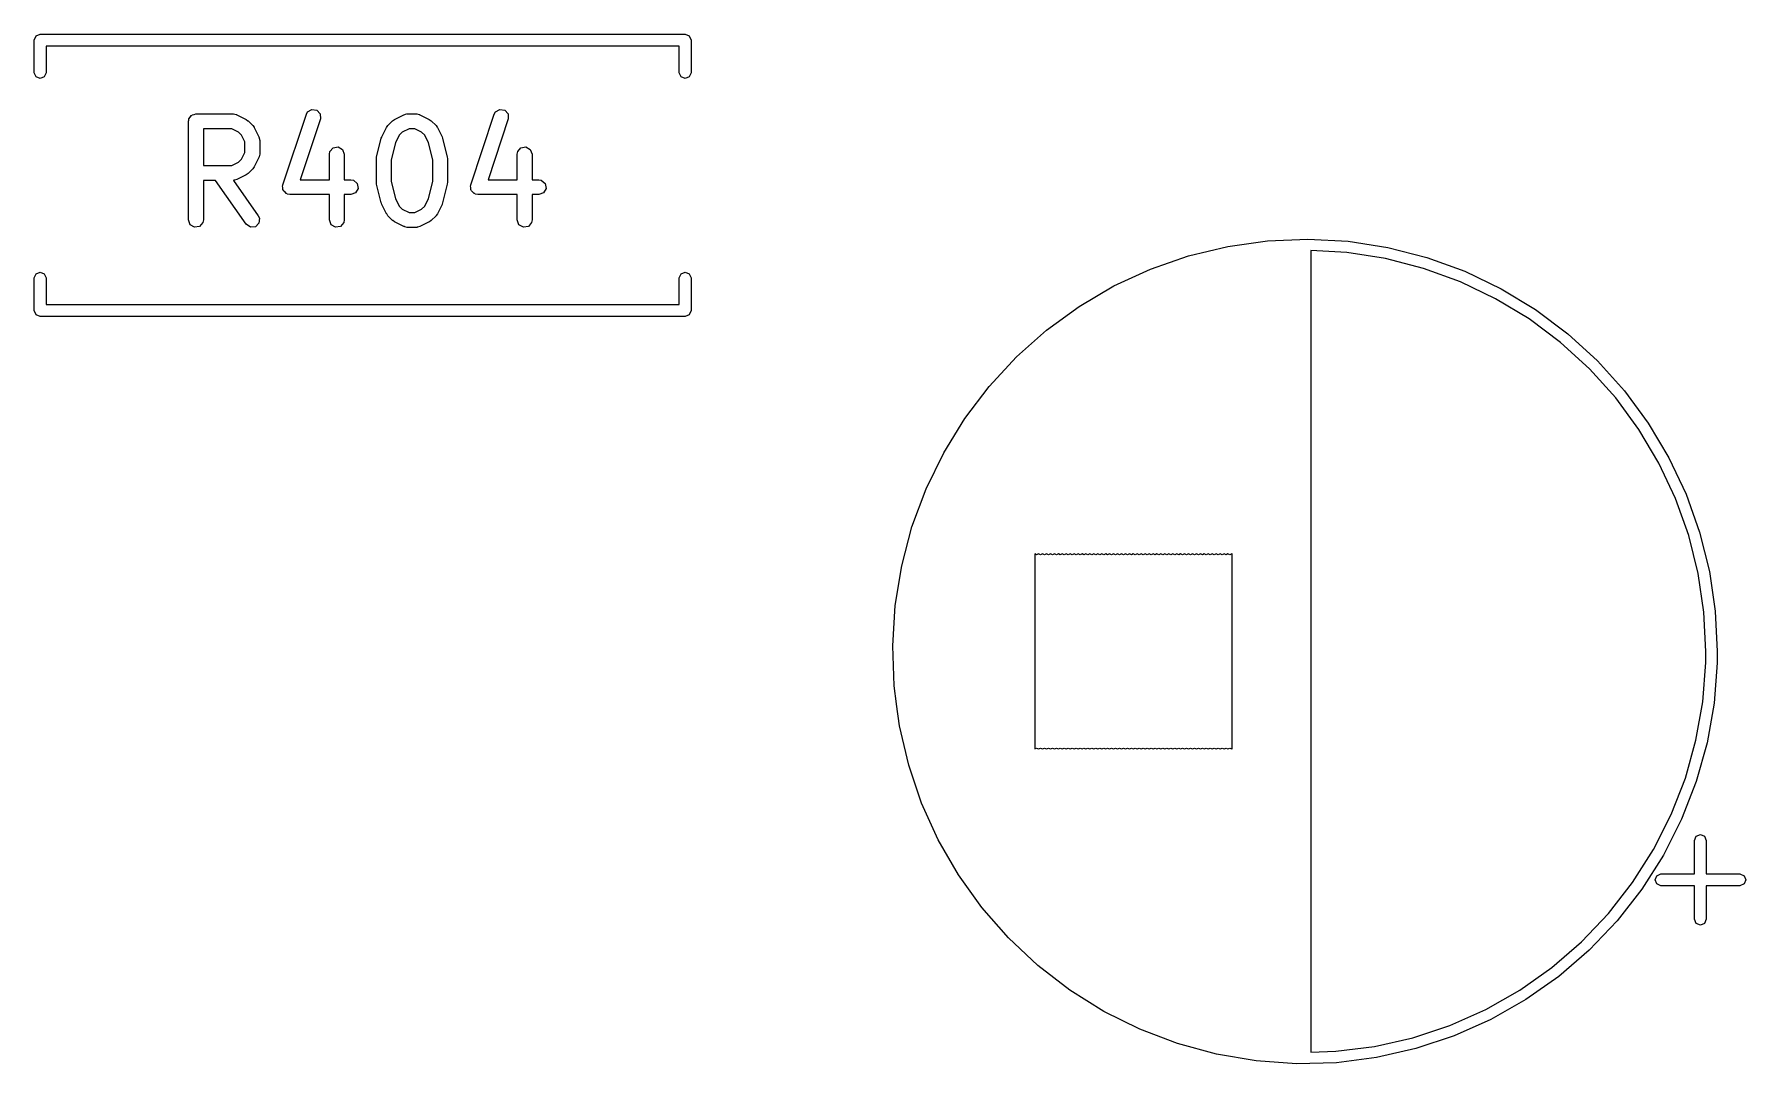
# Model space of a CAD drawing. Extents: x 97.7 to 180.4, y -137 to -64.1.
# Drawn here: x 117.32 to 134.67, y -102.98 to -92.55 of the extents above; entities that cross this region are included whole.
import ezdxf

# ---------------------------------------------------------------- set-up
doc = ezdxf.new("R2010")
doc.units = 0
doc.layers.add('BLACK', color=7, linetype='CONTINUOUS')

msp = doc.modelspace()

# ---------------------------------------------------------------- linework, layer by layer
at = {"layer": 'BLACK', "linetype": 'CONTINUOUS'}
for p, q in [((117.32, -92.61), (117.338, -92.5676)), ((117.32, -92.94), (117.32, -92.61)), ((117.338, -92.5676), (117.38, -92.55)), ((117.38, -92.55), (123.92, -92.55)), ((123.86, -92.67), (117.44, -92.67)), ((117.44, -92.67), (117.44, -92.94)), ((123.86, -92.94), (123.86, -92.67)), ((123.92, -92.55), (123.962, -92.5676)), ((123.962, -92.5676), (123.98, -92.61)), ((123.98, -92.61), (123.98, -92.94)), ((117.338, -92.9824), (117.32, -92.94)), ((117.38, -93), (117.338, -92.9824)), ((117.422, -92.9824), (117.38, -93)), ((117.44, -92.94), (117.422, -92.9824)), ((123.878, -92.9824), (123.86, -92.94)), ((123.92, -93), (123.878, -92.9824)), ((123.962, -92.9824), (123.92, -93)), ((123.98, -92.94), (123.962, -92.9824)), ((118.922, -93.3674), (118.941, -93.364)), ((118.941, -93.364), (118.96, -93.3574)), ((118.96, -93.3574), (119.34, -93.3574)), ((119.34, -93.3574), (119.366, -93.3619)), ((119.366, -93.3619), (119.37, -93.3648)), ((119.841, -94.0753), (120.079, -93.361)), ((120.079, -93.361), (120.091, -93.3381)), ((120.091, -93.3381), (120.135, -93.3113)), ((120.135, -93.3113), (120.186, -93.3188)), ((120.186, -93.3188), (120.22, -93.3572)), ((120.22, -93.3572), (120.221, -93.4085)), ((121.069, -93.3653), (121.094, -93.3579)), ((121.094, -93.3579), (121.098, -93.3589)), ((121.098, -93.3589), (121.102, -93.3574)), ((121.102, -93.3574), (121.198, -93.3574)), ((121.198, -93.3574), (121.223, -93.3619)), ((121.223, -93.3619), (121.227, -93.3648)), ((121.746, -94.0753), (121.984, -93.361)), ((121.984, -93.361), (121.996, -93.3381)), ((121.996, -93.3381), (122.04, -93.3113)), ((122.04, -93.3113), (122.09, -93.3188)), ((122.09, -93.3188), (122.125, -93.3572)), ((122.125, -93.3572), (122.126, -93.4085)), ((118.885, -93.4324), (118.886, -93.4226)), ((118.885, -94.4324), (118.885, -93.4324)), ((118.886, -93.4194), (118.887, -93.4165)), ((118.886, -93.4226), (118.886, -93.4194)), ((118.887, -93.4165), (118.889, -93.4067)), ((118.889, -93.4067), (118.902, -93.3918)), ((118.902, -93.3918), (118.911, -93.3749)), ((118.911, -93.3749), (118.918, -93.3726)), ((118.918, -93.3726), (118.922, -93.3674)), ((119.035, -93.5074), (119.035, -93.8812)), ((119.323, -93.5074), (119.035, -93.5074)), ((119.391, -93.5416), (119.323, -93.5074)), ((119.37, -93.3648), (119.374, -93.3653)), ((119.374, -93.3653), (119.469, -93.4129)), ((119.469, -93.4129), (119.487, -93.4263)), ((119.487, -93.4263), (119.489, -93.427)), ((119.489, -93.427), (119.536, -93.4746)), ((119.536, -93.4746), (119.549, -93.493)), ((119.549, -93.493), (119.55, -93.4941)), ((119.55, -93.4941), (119.598, -93.5893)), ((120.221, -93.4085), (120.016, -94.024)), ((120.845, -93.5893), (120.892, -93.4941)), ((120.892, -93.4941), (120.906, -93.4761)), ((120.906, -93.4746), (120.954, -93.427)), ((120.906, -93.4761), (120.906, -93.4746)), ((120.954, -93.427), (120.972, -93.4141)), ((120.972, -93.4141), (120.974, -93.4129)), ((120.974, -93.4129), (121.069, -93.3653)), ((121.12, -93.5074), (121.052, -93.5416)), ((121.18, -93.5074), (121.12, -93.5074)), ((121.248, -93.5416), (121.18, -93.5074)), ((121.227, -93.3648), (121.231, -93.3653)), ((121.231, -93.3653), (121.326, -93.4129)), ((121.326, -93.4129), (121.344, -93.4263)), ((121.344, -93.4263), (121.346, -93.427)), ((121.346, -93.427), (121.394, -93.4746)), ((121.394, -93.4746), (121.406, -93.493)), ((121.406, -93.493), (121.408, -93.4941)), ((121.408, -93.4941), (121.455, -93.5893)), ((122.126, -93.4085), (121.921, -94.024)), ((119.422, -93.572), (119.391, -93.5416)), ((119.456, -93.6406), (119.422, -93.572)), ((119.456, -93.748), (119.456, -93.6406)), ((119.598, -93.5893), (119.605, -93.6143)), ((119.605, -93.6143), (119.604, -93.6186)), ((119.604, -93.6186), (119.606, -93.6229)), ((119.606, -93.6229), (119.606, -93.7657)), ((120.318, -93.7401), (120.351, -93.7008)), ((120.351, -93.7008), (120.401, -93.6919)), ((120.401, -93.6919), (120.446, -93.7175)), ((120.792, -93.7951), (120.839, -93.6047)), ((120.839, -93.6047), (120.844, -93.5928)), ((120.844, -93.5928), (120.845, -93.5893)), ((120.983, -93.649), (120.939, -93.8226)), ((121.021, -93.572), (120.983, -93.649)), ((121.052, -93.5416), (121.021, -93.572)), ((121.279, -93.572), (121.248, -93.5416)), ((121.317, -93.649), (121.279, -93.572)), ((121.361, -93.8226), (121.317, -93.649)), ((121.455, -93.5893), (121.459, -93.6017)), ((121.459, -93.6017), (121.461, -93.6047)), ((121.461, -93.6047), (121.508, -93.7951)), ((122.222, -93.7401), (122.255, -93.7008)), ((122.255, -93.7008), (122.306, -93.6919)), ((122.306, -93.6919), (122.35, -93.7175)), ((119.035, -93.8812), (119.323, -93.8812)), ((119.323, -93.8812), (119.391, -93.8469)), ((119.391, -93.8469), (119.422, -93.8165)), ((119.422, -93.8165), (119.456, -93.748)), ((119.598, -93.7993), (119.55, -93.8945)), ((119.599, -93.7948), (119.598, -93.7993)), ((119.601, -93.7914), (119.599, -93.7948)), ((119.606, -93.7657), (119.601, -93.7914)), ((120.313, -93.7657), (120.318, -93.7401)), ((120.313, -94.024), (120.313, -93.7657)), ((120.446, -93.7175), (120.463, -93.7657)), ((120.463, -93.7657), (120.463, -94.024)), ((120.789, -93.8133), (120.792, -93.7986)), ((120.789, -94.0514), (120.789, -93.8133)), ((120.792, -93.7986), (120.792, -93.7951)), ((120.939, -93.8226), (120.939, -94.0422)), ((121.361, -94.0422), (121.361, -93.8226)), ((121.508, -93.7951), (121.51, -93.8101)), ((121.51, -93.8101), (121.511, -93.8133)), ((121.511, -93.8133), (121.511, -94.0514)), ((122.218, -93.7657), (122.222, -93.7401)), ((122.218, -94.024), (122.218, -93.7657)), ((122.35, -93.7175), (122.368, -93.7657)), ((122.368, -93.7657), (122.368, -94.024)), ((119.159, -94.0312), (119.035, -94.0312)), ((119.035, -94.0312), (119.035, -94.4324)), ((119.47, -94.4754), (119.159, -94.0312)), ((119.345, -94.0297), (119.341, -94.0308)), ((119.341, -94.0308), (119.592, -94.3894)), ((119.349, -94.0307), (119.345, -94.0297)), ((119.374, -94.0233), (119.349, -94.0307)), ((119.469, -93.9757), (119.374, -94.0233)), ((119.47, -93.9745), (119.469, -93.9757)), ((119.489, -93.9616), (119.47, -93.9745)), ((119.536, -93.914), (119.489, -93.9616)), ((119.537, -93.9125), (119.536, -93.914)), ((119.55, -93.8945), (119.537, -93.9125)), ((120.016, -94.024), (120.313, -94.024)), ((120.463, -94.024), (120.531, -94.024)), ((120.531, -94.024), (120.557, -94.0286)), ((120.557, -94.0286), (120.596, -94.0615)), ((120.79, -94.0547), (120.789, -94.0514)), ((120.792, -94.0696), (120.79, -94.0547)), ((120.939, -94.0422), (120.983, -94.2157)), ((121.317, -94.2157), (121.361, -94.0422)), ((121.511, -94.0514), (121.508, -94.0662)), ((121.921, -94.024), (122.218, -94.024)), ((122.368, -94.024), (122.436, -94.024)), ((122.436, -94.024), (122.461, -94.0286)), ((122.461, -94.0286), (122.501, -94.0615)), ((119.838, -94.086), (119.841, -94.0811)), ((119.842, -94.1062), (119.838, -94.086)), ((119.841, -94.0811), (119.841, -94.0753)), ((119.842, -94.1266), (119.842, -94.1062)), ((119.846, -94.1309), (119.842, -94.1266)), ((119.847, -94.1365), (119.846, -94.1309)), ((119.863, -94.1497), (119.847, -94.1365)), ((119.876, -94.165), (119.863, -94.1497)), ((119.882, -94.1658), (119.876, -94.165)), ((119.886, -94.1695), (119.882, -94.1658)), ((119.912, -94.174), (119.886, -94.1695)), ((120.313, -94.174), (119.912, -94.174)), ((120.313, -94.4324), (120.313, -94.174)), ((120.531, -94.174), (120.463, -94.174)), ((120.463, -94.174), (120.463, -94.4324)), ((120.579, -94.1565), (120.531, -94.174)), ((120.605, -94.1121), (120.579, -94.1565)), ((120.596, -94.0615), (120.605, -94.1121)), ((120.839, -94.2601), (120.792, -94.0696)), ((120.983, -94.2157), (121.021, -94.2927)), ((121.279, -94.2927), (121.317, -94.2157)), ((121.508, -94.0696), (121.461, -94.2601)), ((121.508, -94.0662), (121.508, -94.0696)), ((121.743, -94.086), (121.746, -94.0811)), ((121.746, -94.1062), (121.743, -94.086)), ((121.746, -94.0811), (121.746, -94.0753)), ((121.747, -94.1266), (121.746, -94.1062)), ((121.751, -94.1309), (121.747, -94.1266)), ((121.752, -94.1365), (121.751, -94.1309)), ((121.767, -94.1497), (121.752, -94.1365)), ((121.781, -94.165), (121.767, -94.1497)), ((121.787, -94.1658), (121.781, -94.165)), ((121.791, -94.1695), (121.787, -94.1658)), ((121.817, -94.174), (121.791, -94.1695)), ((122.218, -94.174), (121.817, -94.174)), ((122.218, -94.4324), (122.218, -94.174)), ((122.436, -94.174), (122.368, -94.174)), ((122.368, -94.174), (122.368, -94.4324)), ((122.484, -94.1565), (122.436, -94.174)), ((122.51, -94.1121), (122.484, -94.1565)), ((122.501, -94.0615), (122.51, -94.1121)), ((119.592, -94.3894), (119.603, -94.413)), ((120.841, -94.263), (120.839, -94.2601)), ((120.845, -94.2754), (120.841, -94.263)), ((120.892, -94.3707), (120.845, -94.2754)), ((120.894, -94.3718), (120.892, -94.3707)), ((120.906, -94.3902), (120.894, -94.3718)), ((120.954, -94.4378), (120.906, -94.3902)), ((121.021, -94.2927), (121.052, -94.3231)), ((121.052, -94.3231), (121.12, -94.3574)), ((121.12, -94.3574), (121.18, -94.3574)), ((121.18, -94.3574), (121.248, -94.3231)), ((121.248, -94.3231), (121.279, -94.2927)), ((121.394, -94.3902), (121.346, -94.4378)), ((121.408, -94.3707), (121.394, -94.3887)), ((121.394, -94.3887), (121.394, -94.3902)), ((121.455, -94.2754), (121.408, -94.3707)), ((121.456, -94.2719), (121.455, -94.2754)), ((121.461, -94.2601), (121.456, -94.2719)), ((118.902, -94.4806), (118.885, -94.4324)), ((118.946, -94.5062), (118.902, -94.4806)), ((118.997, -94.4973), (118.946, -94.5062)), ((119.03, -94.458), (118.997, -94.4973)), ((119.035, -94.4324), (119.03, -94.458)), ((119.512, -94.5048), (119.47, -94.4754)), ((119.563, -94.5004), (119.512, -94.5048)), ((119.599, -94.4641), (119.563, -94.5004)), ((119.603, -94.413), (119.599, -94.4641)), ((120.331, -94.4806), (120.313, -94.4324)), ((120.375, -94.5062), (120.331, -94.4806)), ((120.426, -94.4973), (120.375, -94.5062)), ((120.459, -94.458), (120.426, -94.4973)), ((120.463, -94.4324), (120.459, -94.458)), ((120.956, -94.4385), (120.954, -94.4378)), ((120.974, -94.4518), (120.956, -94.4385)), ((121.069, -94.4995), (120.974, -94.4518)), ((121.073, -94.5), (121.069, -94.4995)), ((121.077, -94.5029), (121.073, -94.5)), ((121.102, -94.5074), (121.077, -94.5029)), ((121.198, -94.5074), (121.102, -94.5074)), ((121.202, -94.5058), (121.198, -94.5074)), ((121.206, -94.5069), (121.202, -94.5058)), ((121.231, -94.4995), (121.206, -94.5069)), ((121.326, -94.4518), (121.231, -94.4995)), ((121.328, -94.4507), (121.326, -94.4518)), ((121.346, -94.4378), (121.328, -94.4507)), ((122.235, -94.4806), (122.218, -94.4324)), ((122.28, -94.5062), (122.235, -94.4806)), ((122.33, -94.4973), (122.28, -94.5062)), ((122.363, -94.458), (122.33, -94.4973)), ((122.368, -94.4324), (122.363, -94.458)), ((129.025, -94.7961), (129.421, -94.7)), ((129.421, -94.7), (129.826, -94.6432)), ((129.826, -94.6432), (130.234, -94.6261)), ((130.234, -94.6261), (130.642, -94.6489)), ((130.63, -94.7634), (130.265, -94.743)), ((130.265, -94.743), (130.265, -102.866)), ((130.642, -94.6489), (131.045, -94.7114)), ((131.045, -94.7114), (131.441, -94.8129)), ((128.639, -94.9304), (129.025, -94.7961)), ((131.022, -94.8241), (130.63, -94.7634)), ((131.407, -94.9229), (131.022, -94.8241)), ((131.78, -95.0587), (131.407, -94.9229)), ((131.441, -94.8129), (131.825, -94.9526)), ((117.32, -95.02), (117.338, -94.9776)), ((117.32, -95.35), (117.32, -95.02)), ((117.338, -94.9776), (117.38, -94.96)), ((117.38, -94.96), (117.422, -94.9776)), ((117.422, -94.9776), (117.44, -95.02)), ((117.44, -95.02), (117.44, -95.29)), ((123.86, -95.02), (123.878, -94.9776)), ((123.86, -95.29), (123.86, -95.02)), ((123.878, -94.9776), (123.92, -94.96)), ((123.92, -94.96), (123.962, -94.9776)), ((123.962, -94.9776), (123.98, -95.02)), ((123.98, -95.02), (123.98, -95.35)), ((128.268, -95.1017), (128.639, -94.9304)), ((132.138, -95.2303), (131.78, -95.0587)), ((131.825, -94.9526), (132.193, -95.1291)), ((127.916, -95.3083), (128.268, -95.1017)), ((132.478, -95.436), (132.138, -95.2303)), ((132.193, -95.1291), (132.542, -95.3406)), ((117.338, -95.3924), (117.32, -95.35)), ((117.38, -95.41), (117.338, -95.3924)), ((123.92, -95.41), (117.38, -95.41)), ((117.44, -95.29), (123.86, -95.29)), ((123.962, -95.3924), (123.92, -95.41)), ((123.98, -95.35), (123.962, -95.3924)), ((127.585, -95.5484), (127.916, -95.3083)), ((132.796, -95.6739), (132.478, -95.436)), ((132.542, -95.3406), (132.869, -95.5853)), ((127.28, -95.8195), (127.585, -95.5484)), ((132.869, -95.5853), (133.171, -95.8606)), ((133.089, -95.9417), (132.796, -95.6739)), ((127.003, -96.1191), (127.28, -95.8195)), ((133.355, -96.2369), (133.089, -95.9417)), ((133.171, -95.8606), (133.444, -96.1641)), ((126.756, -96.4444), (127.003, -96.1191)), ((133.59, -96.5565), (133.355, -96.2369)), ((133.444, -96.1641), (133.686, -96.4928)), ((126.542, -96.7923), (126.756, -96.4444)), ((133.794, -96.8976), (133.59, -96.5565)), ((133.686, -96.4928), (133.895, -96.8436)), ((126.363, -97.1593), (126.542, -96.7923)), ((133.963, -97.257), (133.794, -96.8976)), ((133.895, -96.8436), (134.069, -97.2131)), ((126.22, -97.5421), (126.363, -97.1593)), ((134.096, -97.6311), (133.963, -97.257)), ((134.069, -97.2131), (134.206, -97.5978)), ((126.116, -97.9369), (126.22, -97.5421)), ((134.192, -98.0165), (134.096, -97.6311)), ((134.206, -97.5978), (134.305, -97.9941)), ((127.484, -97.826), (127.464, -97.8177)), ((127.464, -97.8177), (127.464, -99.7943)), ((127.504, -97.8177), (127.484, -97.826)), ((127.524, -97.826), (127.504, -97.8177)), ((127.544, -97.8177), (127.524, -97.826)), ((127.564, -97.826), (127.544, -97.8177)), ((127.584, -97.8177), (127.564, -97.826)), ((127.604, -97.826), (127.584, -97.8177)), ((127.624, -97.8177), (127.604, -97.826)), ((127.644, -97.826), (127.624, -97.8177)), ((127.664, -97.8177), (127.644, -97.826)), ((127.684, -97.826), (127.664, -97.8177)), ((127.704, -97.8177), (127.684, -97.826)), ((127.724, -97.826), (127.704, -97.8177)), ((127.744, -97.8177), (127.724, -97.826)), ((127.764, -97.826), (127.744, -97.8177)), ((127.784, -97.8177), (127.764, -97.826)), ((127.804, -97.826), (127.784, -97.8177)), ((127.824, -97.8177), (127.804, -97.826)), ((127.844, -97.826), (127.824, -97.8177)), ((127.864, -97.8177), (127.844, -97.826)), ((127.884, -97.826), (127.864, -97.8177)), ((127.904, -97.8177), (127.884, -97.826)), ((127.924, -97.826), (127.904, -97.8177)), ((127.944, -97.8177), (127.924, -97.826)), ((127.964, -97.826), (127.944, -97.8177)), ((127.984, -97.8177), (127.964, -97.826)), ((128.004, -97.826), (127.984, -97.8177)), ((128.024, -97.8177), (128.004, -97.826)), ((128.044, -97.826), (128.024, -97.8177)), ((128.064, -97.8177), (128.044, -97.826)), ((128.084, -97.826), (128.064, -97.8177)), ((128.104, -97.8177), (128.084, -97.826)), ((128.124, -97.826), (128.104, -97.8177)), ((128.144, -97.8177), (128.124, -97.826)), ((128.164, -97.826), (128.144, -97.8177)), ((128.184, -97.8177), (128.164, -97.826)), ((128.204, -97.826), (128.184, -97.8177)), ((128.224, -97.8177), (128.204, -97.826)), ((128.244, -97.826), (128.224, -97.8177)), ((128.264, -97.8177), (128.244, -97.826)), ((128.284, -97.826), (128.264, -97.8177)), ((128.304, -97.8177), (128.284, -97.826)), ((128.324, -97.826), (128.304, -97.8177)), ((128.344, -97.8177), (128.324, -97.826)), ((128.364, -97.826), (128.344, -97.8177)), ((128.384, -97.8177), (128.364, -97.826)), ((128.404, -97.826), (128.384, -97.8177)), ((128.424, -97.8177), (128.404, -97.826)), ((128.444, -97.826), (128.424, -97.8177)), ((128.464, -97.8177), (128.444, -97.826)), ((128.484, -97.826), (128.464, -97.8177)), ((128.504, -97.8177), (128.484, -97.826)), ((128.524, -97.826), (128.504, -97.8177)), ((128.544, -97.8177), (128.524, -97.826)), ((128.564, -97.826), (128.544, -97.8177)), ((128.584, -97.8177), (128.564, -97.826)), ((128.604, -97.826), (128.584, -97.8177)), ((128.624, -97.8177), (128.604, -97.826)), ((128.644, -97.826), (128.624, -97.8177)), ((128.664, -97.8177), (128.644, -97.826)), ((128.684, -97.826), (128.664, -97.8177)), ((128.704, -97.8177), (128.684, -97.826)), ((128.724, -97.826), (128.704, -97.8177)), ((128.744, -97.8177), (128.724, -97.826)), ((128.764, -97.826), (128.744, -97.8177)), ((128.784, -97.8177), (128.764, -97.826)), ((128.804, -97.826), (128.784, -97.8177)), ((128.824, -97.8177), (128.804, -97.826)), ((128.844, -97.826), (128.824, -97.8177)), ((128.864, -97.8177), (128.844, -97.826)), ((128.884, -97.826), (128.864, -97.8177)), ((128.904, -97.8177), (128.884, -97.826)), ((128.924, -97.826), (128.904, -97.8177)), ((128.944, -97.8177), (128.924, -97.826)), ((128.964, -97.826), (128.944, -97.8177)), ((128.984, -97.8177), (128.964, -97.826)), ((129.004, -97.826), (128.984, -97.8177)), ((129.024, -97.8177), (129.004, -97.826)), ((129.044, -97.826), (129.024, -97.8177)), ((129.064, -97.8177), (129.044, -97.826)), ((129.084, -97.826), (129.064, -97.8177)), ((129.104, -97.8177), (129.084, -97.826)), ((129.124, -97.826), (129.104, -97.8177)), ((129.144, -97.8177), (129.124, -97.826)), ((129.164, -97.826), (129.144, -97.8177)), ((129.184, -97.8177), (129.164, -97.826)), ((129.204, -97.826), (129.184, -97.8177)), ((129.224, -97.8177), (129.204, -97.826)), ((129.244, -97.826), (129.224, -97.8177)), ((129.264, -97.8177), (129.244, -97.826)), ((129.284, -97.826), (129.264, -97.8177)), ((129.304, -97.8177), (129.284, -97.826)), ((129.324, -97.826), (129.304, -97.8177)), ((129.344, -97.8177), (129.324, -97.826)), ((129.364, -97.826), (129.344, -97.8177)), ((129.384, -97.8177), (129.364, -97.826)), ((129.404, -97.826), (129.384, -97.8177)), ((129.424, -97.8177), (129.404, -97.826)), ((129.444, -97.826), (129.424, -97.8177)), ((129.464, -97.8177), (129.444, -97.826)), ((129.465, -97.8181), (129.464, -97.8177)), ((129.465, -99.7939), (129.465, -97.8181)), ((126.051, -98.3401), (126.116, -97.9369)), ((134.25, -98.4093), (134.192, -98.0165)), ((134.305, -97.9941), (134.365, -98.3981)), ((126.025, -98.7476), (126.051, -98.3401)), ((134.27, -98.806), (134.25, -98.4093)), ((134.365, -98.3981), (134.385, -98.806)), ((126.025, -98.7492), (126.025, -98.7476)), ((126.039, -99.1558), (126.025, -98.7492)), ((134.268, -98.9195), (134.27, -98.806)), ((134.385, -98.806), (134.383, -98.9227)), ((134.238, -99.3155), (134.268, -98.9195)), ((134.383, -98.9227), (134.352, -99.3299)), ((126.064, -99.3382), (126.039, -99.1558)), ((126.064, -99.339), (126.064, -99.3382)), ((126.064, -99.3394), (126.064, -99.339)), ((126.093, -99.5606), (126.064, -99.3394)), ((134.169, -99.7066), (134.238, -99.3155)), ((134.352, -99.3299), (134.281, -99.7321)), ((126.187, -99.9582), (126.093, -99.5606)), ((134.062, -100.089), (134.169, -99.7066)), ((134.281, -99.7321), (134.171, -100.125)), ((126.318, -100.345), (126.187, -99.9582)), ((127.464, -99.7943), (127.484, -99.786)), ((127.484, -99.786), (127.504, -99.7943)), ((127.504, -99.7943), (127.524, -99.786)), ((127.524, -99.786), (127.544, -99.7943)), ((127.544, -99.7943), (127.564, -99.786)), ((127.564, -99.786), (127.584, -99.7943)), ((127.584, -99.7943), (127.604, -99.786)), ((127.604, -99.786), (127.624, -99.7943)), ((127.624, -99.7943), (127.644, -99.786)), ((127.644, -99.786), (127.664, -99.7943)), ((127.664, -99.7943), (127.684, -99.786)), ((127.684, -99.786), (127.704, -99.7943)), ((127.704, -99.7943), (127.724, -99.786)), ((127.724, -99.786), (127.744, -99.7943)), ((127.744, -99.7943), (127.764, -99.786)), ((127.764, -99.786), (127.784, -99.7943)), ((127.784, -99.7943), (127.804, -99.786)), ((127.804, -99.786), (127.824, -99.7943)), ((127.824, -99.7943), (127.844, -99.786)), ((127.844, -99.786), (127.864, -99.7943)), ((127.864, -99.7943), (127.884, -99.786)), ((127.884, -99.786), (127.904, -99.7943)), ((127.904, -99.7943), (127.924, -99.786)), ((127.924, -99.786), (127.944, -99.7943)), ((127.944, -99.7943), (127.964, -99.786)), ((127.964, -99.786), (127.984, -99.7943)), ((127.984, -99.7943), (128.004, -99.786)), ((128.004, -99.786), (128.024, -99.7943)), ((128.024, -99.7943), (128.044, -99.786)), ((128.044, -99.786), (128.064, -99.7943)), ((128.064, -99.7943), (128.084, -99.786)), ((128.084, -99.786), (128.104, -99.7943)), ((128.104, -99.7943), (128.124, -99.786)), ((128.124, -99.786), (128.144, -99.7943)), ((128.144, -99.7943), (128.164, -99.786)), ((128.164, -99.786), (128.184, -99.7943)), ((128.184, -99.7943), (128.204, -99.786)), ((128.204, -99.786), (128.224, -99.7943)), ((128.224, -99.7943), (128.244, -99.786)), ((128.244, -99.786), (128.264, -99.7943)), ((128.264, -99.7943), (128.284, -99.786)), ((128.284, -99.786), (128.304, -99.7943)), ((128.304, -99.7943), (128.324, -99.786)), ((128.324, -99.786), (128.344, -99.7943)), ((128.344, -99.7943), (128.364, -99.786)), ((128.364, -99.786), (128.384, -99.7943)), ((128.384, -99.7943), (128.404, -99.786)), ((128.404, -99.786), (128.424, -99.7943)), ((128.424, -99.7943), (128.444, -99.786)), ((128.444, -99.786), (128.464, -99.7943)), ((128.464, -99.7943), (128.484, -99.786)), ((128.484, -99.786), (128.504, -99.7943)), ((128.504, -99.7943), (128.524, -99.786)), ((128.524, -99.786), (128.544, -99.7943)), ((128.544, -99.7943), (128.564, -99.786)), ((128.564, -99.786), (128.584, -99.7943)), ((128.584, -99.7943), (128.604, -99.786)), ((128.604, -99.786), (128.624, -99.7943)), ((128.624, -99.7943), (128.644, -99.786)), ((128.644, -99.786), (128.664, -99.7943)), ((128.664, -99.7943), (128.684, -99.786)), ((128.684, -99.786), (128.704, -99.7943)), ((128.704, -99.7943), (128.724, -99.786)), ((128.724, -99.786), (128.744, -99.7943)), ((128.744, -99.7943), (128.764, -99.786)), ((128.764, -99.786), (128.784, -99.7943)), ((128.784, -99.7943), (128.804, -99.786)), ((128.804, -99.786), (128.824, -99.7943)), ((128.824, -99.7943), (128.844, -99.786)), ((128.844, -99.786), (128.864, -99.7943)), ((128.864, -99.7943), (128.884, -99.786)), ((128.884, -99.786), (128.904, -99.7943)), ((128.904, -99.7943), (128.924, -99.786)), ((128.924, -99.786), (128.944, -99.7943)), ((128.944, -99.7943), (128.964, -99.786)), ((128.964, -99.786), (128.984, -99.7943)), ((128.984, -99.7943), (129.004, -99.786)), ((129.004, -99.786), (129.024, -99.7943)), ((129.024, -99.7943), (129.044, -99.786)), ((129.044, -99.786), (129.064, -99.7943)), ((129.064, -99.7943), (129.084, -99.786)), ((129.084, -99.786), (129.104, -99.7943)), ((129.104, -99.7943), (129.124, -99.786)), ((129.124, -99.786), (129.144, -99.7943)), ((129.144, -99.7943), (129.164, -99.786)), ((129.164, -99.786), (129.184, -99.7943)), ((129.184, -99.7943), (129.204, -99.786)), ((129.204, -99.786), (129.224, -99.7943)), ((129.224, -99.7943), (129.244, -99.786)), ((129.244, -99.786), (129.264, -99.7943)), ((129.264, -99.7943), (129.284, -99.786)), ((129.284, -99.786), (129.304, -99.7943)), ((129.304, -99.7943), (129.324, -99.786)), ((129.324, -99.786), (129.344, -99.7943)), ((129.344, -99.7943), (129.364, -99.786)), ((129.364, -99.786), (129.384, -99.7943)), ((129.384, -99.7943), (129.404, -99.786)), ((129.404, -99.786), (129.424, -99.7943)), ((129.424, -99.7943), (129.444, -99.786)), ((129.444, -99.786), (129.464, -99.7943)), ((129.464, -99.7943), (129.465, -99.7939)), ((133.918, -100.459), (134.062, -100.089)), ((134.171, -100.125), (134.023, -100.506)), ((126.487, -100.717), (126.318, -100.345)), ((133.739, -100.814), (133.918, -100.459)), ((134.023, -100.506), (133.839, -100.871)), ((126.691, -101.07), (126.487, -100.717)), ((133.526, -101.149), (133.739, -100.814)), ((134.154, -100.721), (134.172, -100.679)), ((134.154, -101.061), (134.154, -100.721)), ((134.172, -100.679), (134.214, -100.661)), ((134.214, -100.661), (134.257, -100.679)), ((134.257, -100.679), (134.274, -100.721)), ((134.274, -100.721), (134.274, -101.061)), ((133.839, -100.871), (133.62, -101.215)), ((126.929, -101.402), (126.691, -101.07)), ((133.282, -101.462), (133.526, -101.149)), ((133.754, -101.121), (133.772, -101.079)), ((133.772, -101.163), (133.754, -101.121)), ((133.772, -101.079), (133.814, -101.061)), ((133.814, -101.181), (133.772, -101.163)), ((133.814, -101.061), (134.154, -101.061)), ((134.274, -101.061), (134.614, -101.061)), ((134.614, -101.061), (134.657, -101.079)), ((134.657, -101.163), (134.614, -101.181)), ((134.657, -101.079), (134.674, -101.121)), ((134.674, -101.121), (134.657, -101.163)), ((133.62, -101.215), (133.369, -101.537)), ((134.154, -101.181), (133.814, -101.181)), ((134.154, -101.521), (134.154, -101.181)), ((134.614, -101.181), (134.274, -101.181)), ((134.274, -101.181), (134.274, -101.521)), ((127.198, -101.71), (126.929, -101.402)), ((133.008, -101.75), (133.282, -101.462)), ((133.369, -101.537), (133.087, -101.833)), ((134.172, -101.563), (134.154, -101.521)), ((134.214, -101.581), (134.172, -101.563)), ((134.257, -101.563), (134.214, -101.581)), ((134.274, -101.521), (134.257, -101.563)), ((127.496, -101.989), (127.198, -101.71)), ((132.707, -102.009), (133.008, -101.75)), ((133.087, -101.833), (132.778, -102.1)), ((127.819, -102.238), (127.496, -101.989)), ((132.383, -102.238), (132.707, -102.009)), ((132.778, -102.1), (132.444, -102.335)), ((128.165, -102.455), (127.819, -102.238)), ((132.037, -102.434), (132.383, -102.238)), ((132.444, -102.335), (132.089, -102.537)), ((128.531, -102.636), (128.165, -102.455)), ((131.675, -102.596), (132.037, -102.434)), ((132.089, -102.537), (131.716, -102.703)), ((128.913, -102.781), (128.531, -102.636)), ((130.911, -102.809), (131.298, -102.721)), ((131.298, -102.721), (131.675, -102.596)), ((131.716, -102.703), (131.329, -102.832)), ((129.307, -102.888), (128.913, -102.781)), ((129.71, -102.957), (129.307, -102.888)), ((130.265, -102.866), (130.517, -102.859)), ((130.517, -102.859), (130.911, -102.809)), ((131.329, -102.832), (130.931, -102.922)), ((130.117, -102.985), (129.71, -102.957)), ((130.525, -102.974), (130.117, -102.985)), ((130.931, -102.922), (130.525, -102.974))]:
    msp.add_line(p, q, dxfattribs=at)

doc.saveas('drawing.dxf')
